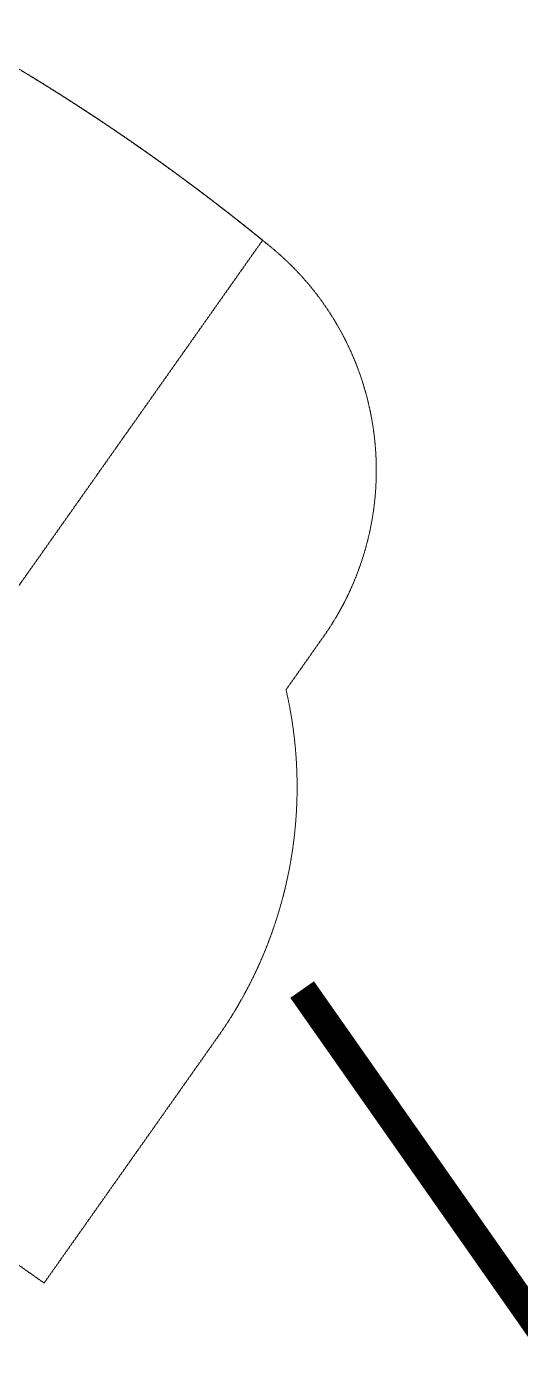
# Model space of a CAD drawing. Header units: millimetres. Extents: x 246416442 to 246896683, y 7418963194 to 7419503218.
# Drawn here: x 246841502 to 246843210, y 7419442888 to 7419447514 of the extents above; entities that cross this region are included whole.
import ezdxf

# ---------------------------------------------------------------- set-up
doc = ezdxf.new("R2010")
doc.units = ezdxf.units.MM
doc.linetypes.add('24523-00-SURVEY$0$PHANTOM', pattern=[2.5, 1.25, -0.25, 0.25, -0.25, 0.25, -0.25])
doc.linetypes.add('HIDDEN', pattern=[9.525, 6.35, -3.175])
for name, color, linetype in [('L-Hatch Boundary', 1, 'Continuous'), ('L-ROOT BARRIER', 94, '24523-00-SURVEY$0$PHANTOM'), ('L-X-E-PLAY', 9, 'Continuous'), ('L-X-E-PLAY (FallZone)', 252, 'HIDDEN')]:
    doc.layers.add(name, color=color, linetype=linetype)

# ---------------------------------------------------------------- blocks, each defined once
blk = doc.blocks.new('Kubus Triple - Moduplay')
at = {"layer": 'L-X-E-PLAY (FallZone)', "lineweight": 5, "ltscale": 0.25}
blk.add_line((-135491.1, -698408.5), (-133804.3, -696721.5), dxfattribs=at)
at = {"layer": 'L-X-E-PLAY (FallZone)', "color": 252, "lineweight": 5, "ltscale": 0.25}
blk.add_lwpolyline([(-137084.7, -696528.9, -0.185817), (-136059, -696198.3), (-135900.3, -696039.6, -0.392935), (-134539.7, -695989.8, -0.036612), (-133780.3, -696749.2, -0.392935), (-133830.1, -698109.8), (-133988.8, -698268.5, -0.213422), (-134425.8, -699412.6), (-135163.2, -700150), (-136209.6, -699103.6)], format="xyb", dxfattribs=at)
at = {"layer": 'L-X-E-PLAY (FallZone)', "lineweight": 5, "ltscale": 0.25}
blk.add_arc((-139338.1, -701547.7), 7342.7, 41.09181, 48.89691, dxfattribs=at)

msp = doc.modelspace()

# ---------------------------------------------------------------- linework, layer by layer
at = {"layer": 'L-Hatch Boundary'}
msp.add_arc((246837024.6, 7419443916.9), 6564.7, 255.02427, 9.58483, dxfattribs=at)
at = {"layer": 'L-ROOT BARRIER', "ltscale": 7.5, "const_width": 100}
msp.add_lwpolyline([(246842455.3, 7419444181.3), (246849834, 7419433655.4)], dxfattribs=at)

# ---------------------------------------------------------------- block references
at = {"layer": 'L-X-E-PLAY', "rotation": 9.786989520025928}
msp.add_blockref('Kubus Triple - Moduplay', (246855742.7, 7420156101.6), dxfattribs=at)
msp.add_blockref('Kubus Triple - Moduplay', (246855742.7, 7420156101.6), dxfattribs=at)

doc.saveas('drawing.dxf')
